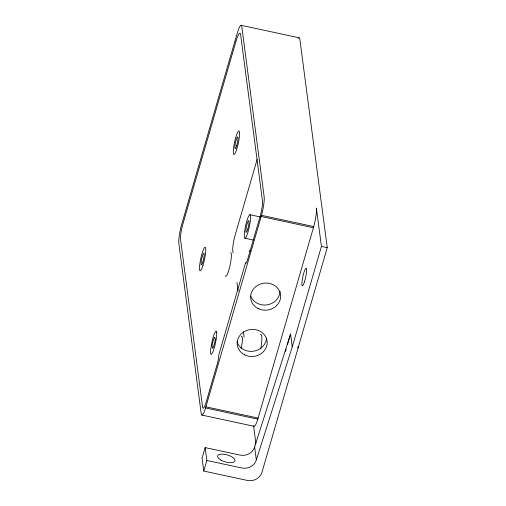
<?xml version="1.0" encoding="UTF-8"?>
<svg xmlns="http://www.w3.org/2000/svg" width="506" height="506" viewBox="0 0 506 506"><rect width="100%" height="100%" fill="white"/><g stroke="black" fill="none" stroke-linecap="round" stroke-linejoin="round"><path stroke-width="0.76" d="M261.178 216.498L261.507 215.322A15.028 2.391 -77.9 0 0 264.17 196.84L241.824 26.786A15.028 2.391 -77.9 0 0 237.137 33.56L181.844 223.873A15.028 2.391 -77.9 0 0 178.852 243.531L201.198 413.592A15.028 2.391 -77.9 0 0 205.55 407.944L261.178 216.498L313.404 227.744L313.733 226.568A15.028 2.391 -77.9 0 0 316.459 208.693L316.395 208.086M257.162 159.371L235.176 235.05A12.024 1.91 -77.9 0 0 232.785 250.774L233.076 252.981M205.139 447.589L206.834 460.473L241.653 467.968A12.024 10.841 -7.5 0 0 256.327 459.891L292.253 346.857L290.558 333.973L254.638 447.007A12.024 10.841 -7.5 0 1 239.958 455.084L205.139 447.589L202.071 458.164L203.76 471.048L247.282 480.415A12.024 10.841 -7.5 0 0 261.963 472.338L327.237 247.662L299.856 39.272A15.028 2.391 -77.9 0 0 298.407 38.222M203.76 471.048L206.834 460.473M253.632 425.748A15.028 2.391 -77.9 0 0 257.775 419.183L313.404 227.744M285.51 351.341L286.168 349.077M287.484 344.548L290.558 333.973M292.253 346.857L321.43 246.409L316.459 208.693M241.109 25.3L299.135 37.792M261.507 215.322L313.733 226.568M249.964 214.721A12.024 1.91 -77.9 0 1 247.788 232.709A12.024 1.91 -77.9 0 1 244.55 232.007A12.024 1.91 -77.9 0 1 249.964 214.721L260.514 216.992M321.43 246.409L327.237 247.662M244.904 238.237L253.19 240.021M205.885 406.818L258.111 418.057M205.55 407.944L257.775 419.183M201.919 415.078L254.145 426.318M255.03 444.287L255.403 444.363M297.857 346.591L298.053 348.103M236.947 282.462L238.073 291.045M243.411 331.632L244.126 337.091M254.638 447.007L256.327 459.891M253.614 426.122L255.853 443.262M230.464 252.873A12.024 1.91 -77.9 0 1 230.059 265.264A12.024 1.91 -77.9 0 1 225.391 275.966M249.104 251.21A18.039 2.865 -77.9 0 1 250.23 250.932M241.229 336.806A12.024 1.91 -77.9 0 1 241.141 348.672M260.305 334.744A18.039 2.865 -77.9 0 1 260.704 349.051M279.976 291.07A15.028 13.554 -7.5 0 1 267.358 304.821A15.028 13.554 -7.5 0 1 250.71 296.054M266.498 338.103A15.028 13.554 -7.5 0 1 253.126 351.259A15.028 13.554 -7.5 0 1 237.023 341.702M216.777 332.777L216.302 338.919L214.803 346.186L212.773 352.359L211.16 354.548L210.553 353.22L210.622 349.621L212.419 339.646L214.285 333.745L215.973 331.019L216.517 331.335L216.777 332.777M215.176 339.121C215.398 340.715 212.469 352.733 212.109 346.446C211.913 344.89 214.816 332.701 215.176 339.121M235.941 41.422L182.951 223.81A12.024 1.91 -77.9 0 0 180.56 239.534L202.564 407.02A12.024 1.91 -77.9 0 0 206.315 401.6L217.472 363.207A6.015 0.955 -77.9 0 0 218.668 355.338L245.581 262.696A6.015 0.955 -77.9 0 0 247.459 259.983L260.071 216.568A12.024 1.91 -77.9 0 0 262.469 200.844L240.628 34.648A15.028 2.391 -77.9 0 0 235.941 41.422M220.85 460.024A9.019 3.624 16.2 0 0 234.917 461.042A9.019 3.624 16.2 0 0 223.127 454.148A9.019 3.624 16.2 0 0 220.85 460.024M247.611 229.597A6.015 0.955 -77.9 0 0 248.699 220.603A6.015 0.955 -77.9 0 0 245.992 229.243A6.015 0.955 -77.9 0 0 247.611 229.597M304.523 281.659A9.019 1.436 -77.9 0 0 306.162 268.167A9.019 1.436 -77.9 0 0 302.101 281.127A9.019 1.436 -77.9 0 0 304.523 281.659M236.783 148.973A12.024 1.91 -77.9 0 0 238.958 130.984A12.024 1.91 -77.9 0 0 233.544 148.264A12.024 1.91 -77.9 0 0 236.783 148.973M236.606 145.854A6.015 0.955 -77.9 0 0 237.694 136.86A6.015 0.955 -77.9 0 0 234.986 145.5A6.015 0.955 -77.9 0 0 236.606 145.854M202.995 265.27A12.024 1.91 -77.9 0 0 205.17 247.276A12.024 1.91 -77.9 0 0 199.756 264.562A12.024 1.91 -77.9 0 0 202.995 265.27M202.817 262.152A6.015 0.955 -77.9 0 0 203.905 253.158A6.015 0.955 -77.9 0 0 201.198 261.798A6.015 0.955 -77.9 0 0 202.817 262.152M258.18 308.584A15.028 13.554 -7.5 0 0 280.653 296.225A15.028 13.554 -7.5 0 0 258.104 285.074A15.028 13.554 -7.5 0 0 258.18 308.584M244.721 354.908A15.028 13.554 -7.5 0 0 267.193 342.549A15.028 13.554 -7.5 0 0 244.645 331.398A15.028 13.554 -7.5 0 0 244.721 354.908"/></g></svg>
